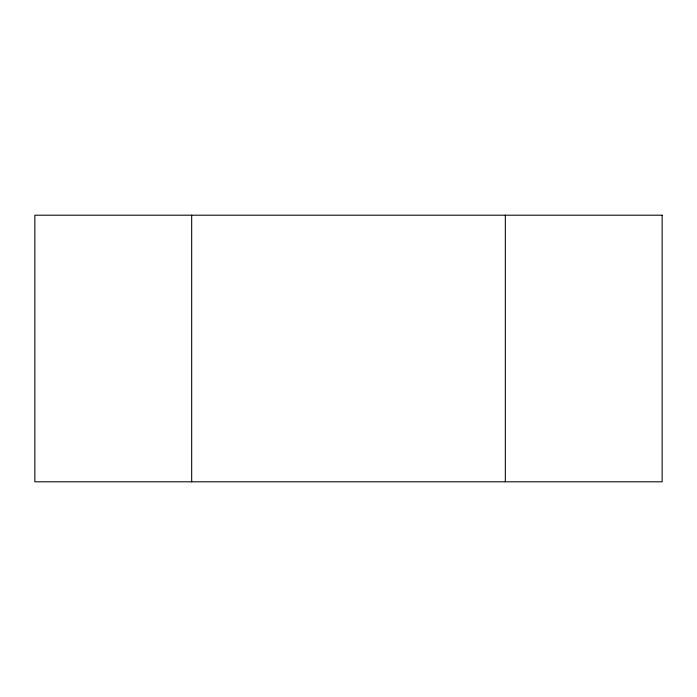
<?xml version="1.0" encoding="UTF-8"?>
<svg xmlns="http://www.w3.org/2000/svg" width="697" height="697" viewBox="0 0 697 697"><rect width="100%" height="100%" fill="white"/><g stroke="black" fill="none" stroke-linecap="round" stroke-linejoin="round"><path stroke-width="1.05" d="M505.325 215.199L505.325 481.801M191.675 215.199L191.675 481.801M662.15 215.199L34.85 215.199L34.85 481.801L662.15 481.801L662.15 215.199"/></g></svg>
